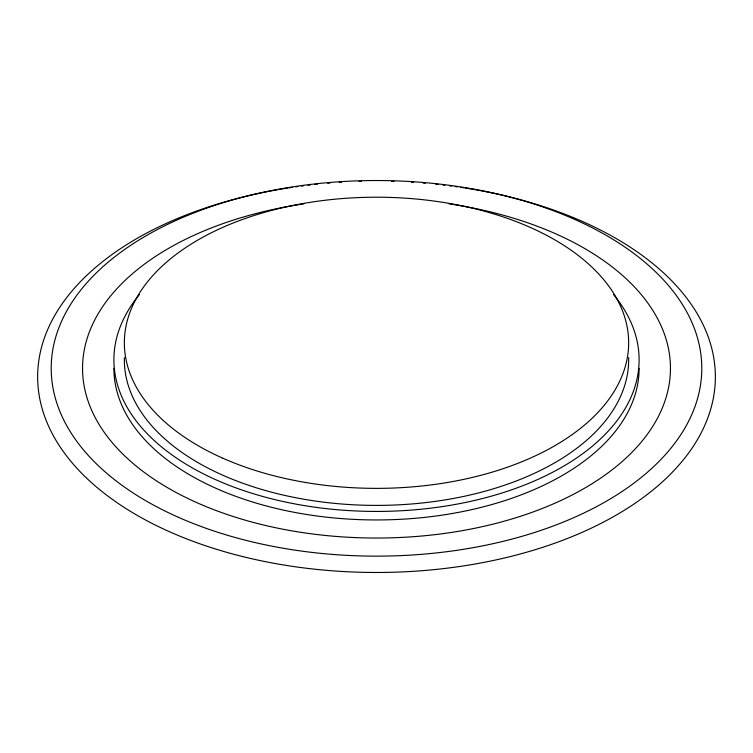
<?xml version="1.0" encoding="UTF-8"?>
<svg xmlns="http://www.w3.org/2000/svg" width="753" height="753" viewBox="0 0 753 753"><rect width="100%" height="100%" fill="white"/><g stroke="black" fill="none" stroke-linecap="round" stroke-linejoin="round"><path stroke-width="1.13" d="M465.354 188.052A338.85 195.629 0 0 1 653.839 489.243A338.85 195.629 0 0 1 99.161 489.243A338.85 195.629 0 0 1 287.646 188.052M288.804 187.874A338.85 195.629 0 0 1 292.183 187.365M295.571 186.876A338.85 195.629 0 0 1 297.84 186.556M301.247 186.095A338.85 195.629 0 0 1 303.534 185.803M308.099 185.238A338.85 195.629 0 0 1 310.396 184.965M314.989 184.457A338.85 195.629 0 0 1 317.286 184.221M327.659 183.252A338.85 195.629 0 0 1 329.965 183.064M339.208 182.395A338.85 195.629 0 0 1 341.533 182.254M359.002 181.473A338.85 195.629 0 0 1 361.336 181.407M391.664 181.407A338.85 195.629 0 0 1 393.998 181.473M411.467 182.254A338.85 195.629 0 0 1 413.792 182.395M423.035 183.064A338.85 195.629 0 0 1 425.341 183.252M435.714 184.221A338.85 195.629 0 0 1 438.011 184.457M442.604 184.965A338.85 195.629 0 0 1 444.901 185.238M449.466 185.803A338.85 195.629 0 0 1 451.753 186.095M455.16 186.556A338.85 195.629 0 0 1 457.429 186.876M460.817 187.365A338.85 195.629 0 0 1 464.196 187.874M449.202 203.894A293.952 169.707 0 0 1 617.959 465.119A293.952 169.707 0 0 1 135.041 465.119A293.952 169.707 0 0 1 303.798 203.894M639.109 368.33A262.609 151.617 0 0 1 376.5 519.947A262.609 151.617 0 0 1 113.891 368.33M613.526 294.545A262.609 151.617 0 0 1 376.5 511.428A262.609 151.617 0 0 1 139.474 294.545M628.623 357.581A252.161 145.583 0 0 1 376.5 505.395A252.161 145.583 0 0 1 124.377 357.581M223.001 458.285A252.161 145.583 0 0 0 626.496 361.798A252.161 145.583 0 0 0 280.003 208.289A252.161 145.583 0 0 0 223.001 458.285M178.47 517.33A325.296 187.808 0 0 0 699.01 392.84A325.296 187.808 0 0 0 252.01 194.82A325.296 187.808 0 0 0 178.47 517.33"/></g></svg>
